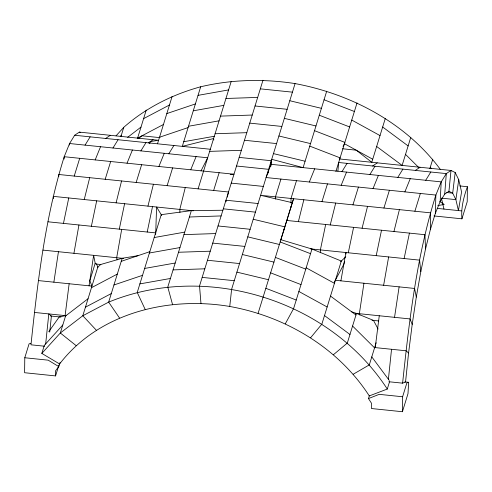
<?xml version="1.0" encoding="UTF-8"?>
<svg xmlns="http://www.w3.org/2000/svg" width="492" height="492" viewBox="0 0 492 492"><rect width="100%" height="100%" fill="white"/><g stroke="black" fill="none" stroke-linecap="round" stroke-linejoin="round"><path stroke-width="0.74" d="M30.818 343.311L29.059 343.89L24.784 357.752L24.6 372.721L55.571 375.919L58.911 365.089M55.571 375.919L55.633 370.691L58.782 366.595L60.042 362.512M402.425 411.73L402.61 396.761L406.89 382.874L408.649 382.302L407.997 393.655L402.425 411.73L371.454 408.532L371.522 403.305L368.477 398.569L369.381 395.636M433.981 215.939L461.933 218.823C460.918 207.839 463.716 197.071 467.4 186.714L459.848 185.939M467.4 186.714L467.216 201.683L461.933 218.823M64.157 159.002L64.218 156.714L69.575 143.523L74.667 135.251L79.366 132.114L158.584 140.288L150.331 141.555L149.66 143.738M388.914 381.749L402.604 383.163L405.549 381.983L408.581 352.948L412.204 324.4L416.306 297.076L420.795 271.689L425.549 248.891L430.445 229.278L435.358 213.35L435.857 195.066L441.207 181.874L446.305 173.602L451.004 170.46L455.186 172.532L458.741 179.764L461.582 191.966L458.421 210.576L455.875 199.635L452.689 193.153L455.186 172.532M155.681 234.42L156.585 207.021L161.77 215.533M69.495 145.035L69.575 143.523L207.661 157.772L201.037 170.835M435.358 213.35L440.162 201.529L441.207 181.874L271.024 164.316L266.086 177.544L435.857 195.066C416.73 256.006 409.332 319.88 402.604 383.163M440.162 201.529L444.725 194.112L446.305 173.602L338.662 162.495L337.899 171.216M444.725 194.112L448.938 191.296L451.004 170.46L339.283 158.934M230.201 174.389L233.989 174.236L64.218 156.714C45.092 217.655 37.7 281.529 30.965 344.812L44.655 346.227M45.658 344.043L48.806 313.921L51.402 316.085L49.723 332.131M388.385 379.412L391.534 349.289M389.523 381.786L387.278 389.055L369.289 395.925C338.268 347.807 285.569 316.491 229.746 306.467L231.621 289.271L295.071 83.585C351.374 94.089 405.894 122.963 440.401 169.469M268.214 173.061L268.62 169.322L236.523 166.013M270.625 166.696L271.276 160.718L239.18 157.403M69.138 283.755L65.104 315.6L34.354 312.426M375.236 347.604L379.271 315.759M270.692 166.714L271.707 159.31L303.121 167.624L326.7 91.198M458.741 179.764L455.875 199.635L441.422 198.147M53.874 282.18L58.45 251.707M89.046 285.815L93.628 255.336L95.331 263.958M363.939 283.232L359.363 313.705L359.904 315.071M394.541 317.334L399.117 286.861M73.935 253.306L78.941 224.985M121.684 229.395L116.678 257.716L117.102 259.868M340.888 280.852L345.894 252.531L346.048 253.977M383.631 285.262L388.637 256.941M63.456 223.386L68.757 197.956M91.377 226.265L96.678 200.841M119.292 229.149L124.593 203.719M147.206 232.027L152.514 206.597M325.673 224.469L320.372 249.899L320.667 252.783M348.287 252.777L353.594 227.347M376.208 255.662L381.509 230.231M404.123 258.54L409.424 233.11M227.329 197.114L228.503 191.997L58.739 174.482L58.745 176.72M84.243 199.555L89.704 177.673M116.1 202.839L121.561 180.964M147.951 206.13L153.412 184.248M185.269 187.538L179.808 209.414L179.943 212.403M298.38 221.652L303.841 199.77M330.237 224.936L335.698 203.061M362.087 228.227L367.549 206.345M393.944 231.511L399.406 209.635M74.224 176.075L79.704 158.313M229.746 306.467C168.375 296.079 98.83 312.881 59.594 363.969L41.82 353.41L44.286 345.409L62.791 324.997M105.19 179.273L110.669 161.505M88.05 298.736L65.577 315.975L66.033 315.63L65.676 315.661L60.325 332.998L41.82 353.41M120.934 136.53L123.775 127.311C145.823 107.853 172.403 94.519 200.681 86.783C231.627 79.446 263.687 78.702 295.071 83.585M137.539 138.307L146.247 110.067M136.161 182.47L141.641 164.703M137.932 255.692L122.182 258.282L108.658 302.125L82.804 315.753L60.325 332.998L76.186 345.667M157.526 143.713L172.108 96.444M167.132 185.662L172.612 167.901M200.681 86.783L182.304 146.358L213.596 138.529L213.817 140.005M222.882 210.238L191.363 210.607L167.784 287.033L172.52 304.462M198.098 188.86L231.234 81.346M213.651 190.465L219.131 172.698M262.968 80.27L199.524 285.957L200.97 303.496M280.938 179.076L275.458 196.843L275.471 199.088M296.492 180.681L291.012 198.448L291.03 202.932M321.977 201.646L327.457 183.879M280.889 239.709L311.971 249.032L293.589 308.607L285.305 323.804M335.907 171.431L357.038 102.92M352.948 204.838L358.428 187.077M385.304 118.443L371.78 162.286L356.22 150.177L342.506 148.762M344.714 261.406L343.816 264.315L334.246 282.267M383.92 208.036L389.4 190.269M351.651 311.805L356.466 313.41L347.321 343.047L333.471 354.677M410.771 137.366L402.118 165.404L376.657 146.481M414.891 211.234L420.371 193.467M376.146 342.739L369.32 364.879L353.188 374.252M429.854 168.633L432.763 159.199M280.803 239.875L293.558 198.713L292.193 203.055M290.76 207.612L291.202 206.209M283.73 230.422L284.85 226.855L253.22 219.241M258.103 313.293L292.303 202.698L260.606 195.312L430.371 212.827L430.445 229.278M95.184 159.912L100.54 146.721M127.041 163.196L132.397 150.005M158.898 166.487L164.248 153.295M190.748 169.771L196.105 156.579M309.32 182.009L314.677 168.817M341.177 185.293L346.534 172.102M373.028 188.584L378.385 175.392M404.885 191.868L410.242 178.676M343.01 146.358L344.455 143.719L372.721 159.236M339.375 159.162L340.095 157.846L309.757 146.124M85.061 145.122L90.153 136.85M112.975 148.006L118.068 139.734M140.89 150.884L145.983 142.612M168.811 153.762L173.904 145.491M341.971 171.634L347.063 163.362M369.892 174.512L374.984 166.241M397.807 177.397L402.899 169.125M425.721 180.275L430.82 172.003M48.763 331.706L59.255 316.897L65.676 315.661M310.643 337.715L321.86 324.13L341.319 261.037L311.971 249.032M116.063 135.817L123.775 127.311M120.282 136.444L121.309 135.312M340.556 261.762L345.765 256.806M375.322 346.958L374.664 347.543L405.986 350.778L408.581 352.948M138.732 138.406L141.985 135.798L159.949 137.649M127.637 137.342L141.001 127.09M105.639 138.449L110.331 135.306M148.375 142.858L153.073 139.716M372.592 165.995L377.29 162.858M415.334 170.404L420.033 167.268M143.602 118.64L169.463 105.011M137.6 138.104L163.461 124.482M91.45 287.715L117.311 274.087M85.442 307.18L111.303 293.558M368.477 398.569L379.203 394.344L402.61 396.761M166.819 113.584L195.398 103.923M159.525 137.237L188.098 127.582M121.247 261.332L149.82 251.676M113.947 284.985L142.52 275.329M122.182 258.282L100.669 264.505L97.791 267.15L82.804 315.753L96.334 330.212M198.042 95.356L228.589 89.919M193.276 110.805L223.823 105.368M188.51 126.26L219.057 120.823M183.744 141.708L214.291 136.272M154.18 237.55L184.728 232.113M149.414 252.999L179.961 247.562M144.648 268.447L175.195 263.011M139.882 283.902L170.429 278.466M437.782 205.582L444.221 204.457L439.836 201.523M191.363 210.607L161.241 214.66L137.237 292.469L145.134 309.339M225.945 98.486L257.685 97.41M220.508 116.118L252.242 115.042M215.072 133.75L246.806 132.674M209.635 151.376L241.369 150.3M189.389 217.003L221.123 215.927M183.953 234.635L215.687 233.559M178.51 252.261L210.25 251.191M173.073 269.893L204.807 268.817M260.323 88.843L292.426 92.158M255.04 105.983L287.137 109.298M249.752 123.123L281.848 126.438M244.463 140.263L276.565 143.578M74.667 135.251L210.748 149.297M446.687 192.532L452.689 193.153L448.938 191.296M231.246 183.116L263.343 186.425M437.21 208.387L461.521 210.896M258.066 203.528L225.969 200.219L226.099 201.745M223.313 208.823L255.416 212.138M193.356 210.816L53.277 196.357L53.376 198.602M286.824 220.459L424.91 234.709L425.549 248.891M218.03 225.963L250.127 229.278M47.97 221.787L155.613 232.894M310.6 248.891L419.608 260.139L420.795 271.689M212.741 243.109L244.838 246.418M207.452 260.25L239.549 263.558M42.964 250.108L123.517 258.423M335.384 280.28L414.602 288.46L416.306 297.076M96.248 264.05L100.829 264.524M202.169 277.39L234.266 280.698M38.388 280.581L91.942 286.11L89.827 280.643L95.19 263.245L96.604 264.087L97.97 267.611M355.568 313.318L410.021 318.933L412.204 324.4M371.983 320.249L378.754 320.95M50.448 315.987L60.946 317.076M404.861 381.909L408.649 382.302M24.784 357.752L48.191 360.169L58.782 366.595M289.782 100.725L321.411 108.338M284.345 118.357L315.975 125.97M278.902 135.983L310.532 143.602M273.466 153.615L305.095 161.228M247.783 236.867L279.413 244.487M242.347 254.499L273.976 262.113M236.91 272.131L268.54 279.745M324.056 99.771L354.394 111.493M319.29 115.22L349.627 126.942M314.523 130.675L344.861 142.391M280.194 241.959L310.532 253.681M275.428 257.414L305.766 269.13M270.661 272.863L300.999 284.585M265.895 288.312L296.233 300.034M356.466 313.41L373.489 320.403L378.114 329.08M79.366 132.114L80.559 132.705M351.749 120.06L380.021 135.583M306.178 267.808L334.443 283.33M298.878 291.467L327.149 306.99M382.665 127.01L408.126 145.933M330.507 296.086L355.968 315.009M324.505 315.557L349.966 334.48M405.519 154.383L418.932 167.698M352.573 326.03L374.566 347.862M430.297 167.194L431.195 168.405M371.786 356.884L389.295 380.457M387.278 389.055C329.757 300.126 206.542 261.799 108.658 302.125L119.513 317.992M441.595 198.873L443.969 209.082"/></g></svg>
